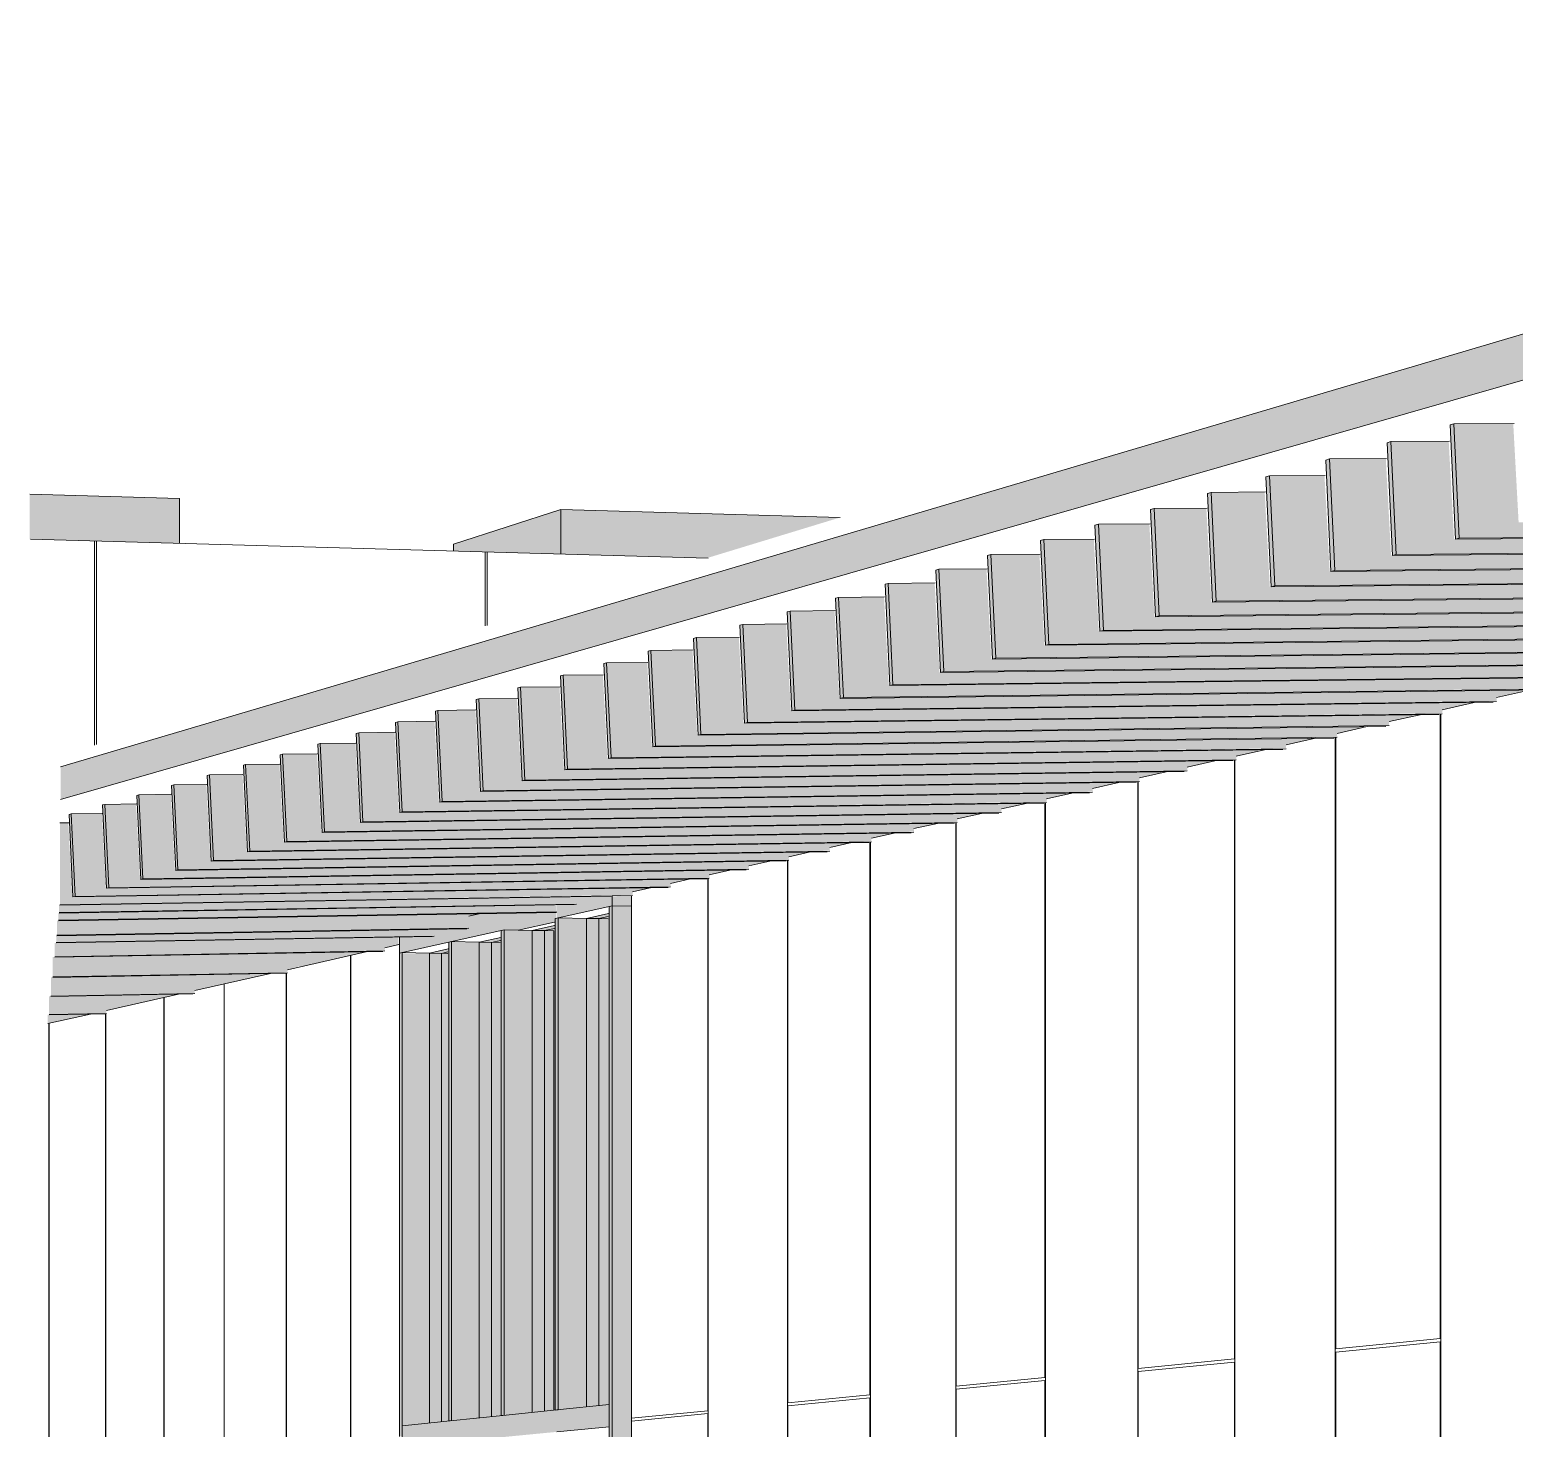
# Model space of a CAD drawing. Header units: inches. Extents: x 30764 to 30770, y -4780 to 4478.
# Drawn here: x 30766.5225 to 30766.5971, y 60.02 to 60.0903 of the extents above; entities that cross this region are included whole.
import ezdxf

# ---------------------------------------------------------------- set-up
doc = ezdxf.new("R2010")
doc.units = ezdxf.units.IN
doc.header["$MEASUREMENT"] = 0
for name, color, linetype, lineweight in [('A-CLNG', 13, 'Continuous', 13), ('A-GLAZ-CURT', 52, 'Continuous', 9), ('A-GLAZ-CWMG', 51, 'Continuous', 9), ('A-ROOF', 132, 'Continuous', 13), ('A-WALL-PATT', 111, 'Continuous', 13), ('L-SITE-WALL', 31, 'Continuous', 13), ('M-EQPM', 50, 'Continuous', 9), ('S-BEAM', 12, 'Continuous', 9)]:
    doc.layers.add(name, color=color, linetype=linetype, lineweight=lineweight)

# ---------------------------------------------------------------- blocks, each defined once
blk = doc.blocks.new('FP_52-Entrance - Xcel')
at = {"layer": 'A-WALL-PATT', "lineweight": 9}
for p, q in [((-2804.314219, 60.019161), (-2804.314219, 60.043796)), ((-2804.314202, 59.994004), (-2804.314202, 60.0438)), ((-2804.320576, 60.018535), (-2804.320576, 60.042365)), ((-2804.32056, 59.9942), (-2804.32056, 60.042369)), ((-2804.31745, 59.994104), (-2804.31745, 60.042925)), ((-2804.317434, 60.018844), (-2804.317434, 60.042925)), ((-2804.323602, 59.994293), (-2804.323602, 60.041684)), ((-2804.323586, 60.018238), (-2804.323586, 60.041688)), ((-2804.326531, 60.017948), (-2804.326531, 60.040887)), ((-2804.326516, 59.994383), (-2804.326516, 60.040887)), ((-2804.32937, 59.994471), (-2804.32937, 60.040386)), ((-2804.329355, 60.01767), (-2804.329355, 60.040389))]:
    blk.add_line(p, q, dxfattribs=at)
blk = doc.blocks.new('FP_53-Entrance - Xcel')
at = {"layer": 'A-WALL-PATT', "lineweight": 9}
for p, q in [((-2804.259481, 60.024552), (-2804.259481, 60.055937)), ((-2804.259453, 59.992316), (-2804.259453, 60.055937)), ((-2804.264762, 59.99248), (-2804.264762, 60.054751)), ((-2804.264735, 60.024035), (-2804.264735, 60.054751)), ((-2804.269824, 60.023533), (-2804.269824, 60.053615)), ((-2804.269798, 59.992635), (-2804.269798, 60.053615)), ((-2804.27468, 59.992785), (-2804.27468, 60.052525)), ((-2804.274656, 60.023057), (-2804.274656, 60.052525)), ((-2804.279343, 60.022596), (-2804.279343, 60.051478)), ((-2804.279319, 59.992928), (-2804.279319, 60.051478)), ((-2804.283823, 59.993067), (-2804.283823, 60.050472)), ((-2804.283801, 60.022157), (-2804.283801, 60.050473)), ((-2804.288132, 60.02173), (-2804.288132, 60.049505)), ((-2804.28811, 59.993199), (-2804.28811, 60.049506)), ((-2804.292279, 59.993328), (-2804.292279, 60.048574)), ((-2804.292258, 60.021324), (-2804.292258, 60.048575)), ((-2804.296273, 60.020928), (-2804.296273, 60.047678)), ((-2804.296253, 59.99345), (-2804.296253, 60.047678)), ((-2804.259481, 60.024552), (-2804.264735, 60.024035)), ((-2804.259481, 60.024385), (-2804.264735, 60.023871)), ((-2804.264735, 59.960923), (-2804.264735, 60.023871)), ((-2804.259481, 59.960082), (-2804.259481, 60.024385)), ((-2804.269824, 60.023533), (-2804.274656, 60.023057)), ((-2804.269824, 60.023373), (-2804.274656, 60.022901)), ((-2804.269824, 59.961738), (-2804.269824, 60.023373)), ((-2804.279343, 60.022596), (-2804.283801, 60.022157)), ((-2804.279343, 60.022442), (-2804.283801, 60.022006)), ((-2804.279343, 59.963263), (-2804.279343, 60.022442)), ((-2804.274656, 59.962512), (-2804.274656, 60.022901)), ((-2804.288132, 60.02173), (-2804.292258, 60.021324)), ((-2804.288132, 60.021582), (-2804.292258, 60.021179)), ((-2804.288132, 59.96467), (-2804.288132, 60.021582)), ((-2804.283801, 59.963976), (-2804.283801, 60.022006)), ((-2804.296273, 60.020928), (-2804.300103, 60.020551)), ((-2804.296273, 60.020786), (-2804.300103, 60.020411)), ((-2804.296273, 59.965974), (-2804.296273, 60.020786)), ((-2804.292258, 59.965331), (-2804.292258, 60.021179))]:
    blk.add_line(p, q, dxfattribs=at)
blk = doc.blocks.new('FP_55-Entrance - Xcel')
at = {"layer": 'A-WALL-PATT', "lineweight": 9}
for p, q in [((-2804.327089, 60.054357), (-2804.327089, 60.064609)), ((-2804.326987, 60.054389), (-2804.326987, 60.064606)), ((-2804.307451, 60.060345), (-2804.307451, 60.064065)), ((-2804.30735, 60.060376), (-2804.30735, 60.064063))]:
    blk.add_line(p, q, dxfattribs=at)

msp = doc.modelspace()

# ---------------------------------------------------------------- hatches: boundary and pattern name
at = {"layer": 'A-CLNG', "lineweight": 5}
h = msp.add_hatch(color=256, dxfattribs=at)
h.paths.add_polyline_path([(30766.523428, 60.040375), (30766.525568, 60.040856), (30766.523428, 60.04082), (30766.523428, 60.040386)], flags=0)
h.paths.add_polyline_path([(30766.527017, 60.041182), (30766.52998, 60.04185), (30766.527017, 60.0418), (30766.527017, 60.041379)], flags=0)
h.paths.add_polyline_path([(30766.531464, 60.042187), (30766.531478, 60.042187), (30766.534612, 60.042892), (30766.531464, 60.042841), (30766.531464, 60.042519)], flags=0)
h.paths.add_polyline_path([(30766.536132, 60.043235), (30766.53948, 60.043989), (30766.536132, 60.043936), (30766.536132, 60.043262)], flags=0)
h.paths.add_polyline_path([(30766.541039, 60.044339), (30766.541062, 60.044345), (30766.541039, 60.044418)], flags=0)
h.paths.add_polyline_path([(30766.546257, 60.045067), (30766.546331, 60.045084), (30766.547132, 60.045083), (30766.548892, 60.045473), (30766.54892, 60.045661), (30766.548968, 60.045688), (30766.548968, 60.045957), (30766.546257, 60.045917), (30766.546257, 60.045084)], flags=0)
h.paths.add_polyline_path([(30766.553525, 60.047151), (30766.553769, 60.047206), (30766.553525, 60.047198)], flags=0)
h.paths.add_polyline_path([(30766.55544, 60.047582), (30766.555704, 60.047641), (30766.55544, 60.047624)], flags=0)
h.paths.add_polyline_path([(30766.557389, 60.04802), (30766.557674, 60.048085), (30766.557389, 60.048077)], flags=0)
h.paths.add_polyline_path([(30766.559375, 60.048468), (30766.559682, 60.048537), (30766.559375, 60.048532)], flags=0)
h.paths.add_polyline_path([(30766.561398, 60.048923), (30766.561727, 60.048997), (30766.561398, 60.048993)], flags=0)
h.paths.add_polyline_path([(30766.56346, 60.049387), (30766.563812, 60.049467), (30766.56346, 60.049462)], flags=0)
h.paths.add_polyline_path([(30766.565561, 60.04986), (30766.565937, 60.049945), (30766.565561, 60.04994)], flags=0)
h.paths.add_polyline_path([(30766.567702, 60.050342), (30766.568103, 60.050433), (30766.567702, 60.050427)], flags=0)
h.paths.add_polyline_path([(30766.569886, 60.050834), (30766.570313, 60.05093), (30766.569886, 60.050925)], flags=0)
h.paths.add_polyline_path([(30766.572113, 60.051335), (30766.572566, 60.051437), (30766.572113, 60.051432)], flags=0)
h.paths.add_polyline_path([(30766.574383, 60.051847), (30766.574865, 60.051955), (30766.574383, 60.051949)], flags=0)
h.paths.add_polyline_path([(30766.5767, 60.052368), (30766.57721, 60.052483), (30766.5767, 60.052477)], flags=0)
h.paths.add_polyline_path([(30766.579064, 60.0529), (30766.579604, 60.053022), (30766.579064, 60.053015)], flags=0)
h.paths.add_polyline_path([(30766.581476, 60.053443), (30766.582047, 60.053572), (30766.581476, 60.053565)], flags=0)
h.paths.add_polyline_path([(30766.583938, 60.053998), (30766.584542, 60.054134), (30766.583938, 60.054127)], flags=0)
h.paths.add_polyline_path([(30766.586452, 60.054564), (30766.587089, 60.054707), (30766.586452, 60.0547)], flags=0)
h.paths.add_polyline_path([(30766.589019, 60.055142), (30766.589691, 60.055293), (30766.589019, 60.055286)], flags=0)
h.paths.add_polyline_path([(30766.591641, 60.055732), (30766.592349, 60.055891), (30766.591641, 60.055884)], flags=0)
h.paths.add_polyline_path([(30766.59432, 60.056335), (30766.595065, 60.056503), (30766.59432, 60.056495)], flags=0)
h.paths.add_polyline_path([(30766.597058, 60.056951), (30766.597842, 60.057128), (30766.597058, 60.057106)], flags=0)
h.paths.add_polyline_path([(30766.599856, 60.057581), (30766.60068, 60.057767), (30766.599856, 60.057724)], flags=0)
h.paths.add_polyline_path([(30766.602716, 60.058225), (30766.603583, 60.058421), (30766.602716, 60.058412), (30766.602716, 60.058357)], flags=0)
h.paths.add_polyline_path([(30766.605642, 60.058884), (30766.606552, 60.059089), (30766.605642, 60.059081), (30766.605642, 60.059003)], flags=0)
h.paths.add_polyline_path([(30766.608634, 60.059558), (30766.60959, 60.059773), (30766.608634, 60.059765), (30766.608634, 60.059664)], flags=0)
h.paths.add_polyline_path([(30766.611696, 60.060247), (30766.612699, 60.060473), (30766.611696, 60.060464), (30766.611696, 60.06034)], flags=0)
h.paths.add_polyline_path([(30766.614829, 60.060952), (30766.615882, 60.06119), (30766.614829, 60.061181), (30766.614829, 60.061031)], flags=0)
h.paths.add_polyline_path([(30766.618036, 60.061675), (30766.619141, 60.061923), (30766.618036, 60.061915), (30766.618036, 60.061738)], flags=0)
h.paths.add_polyline_path([(30766.621321, 60.062414), (30766.62248, 60.062675), (30766.621321, 60.062666), (30766.621321, 60.062462)], flags=0)
h.paths.add_polyline_path([(30766.624685, 60.063171), (30766.6259, 60.063445), (30766.624685, 60.063436), (30766.624685, 60.063203)], flags=0)
h.paths.add_polyline_path([(30766.628131, 60.063947), (30766.629405, 60.064234), (30766.628132, 60.064225), (30766.628131, 60.063962)], flags=0)
h.paths.add_polyline_path([(30766.631664, 60.064743), (30766.632999, 60.065043), (30766.631664, 60.065035), (30766.631664, 60.064768)], flags=0)
h.paths.add_polyline_path([(30766.635286, 60.065558), (30766.636684, 60.065873), (30766.635286, 60.065864), (30766.635286, 60.06561)], flags=0)
h.paths.add_polyline_path([(30766.638999, 60.066394), (30766.640465, 60.066724), (30766.638999, 60.066716), (30766.638999, 60.066419)], flags=0)
h.paths.add_polyline_path([(30766.642809, 60.067252), (30766.644345, 60.067598), (30766.642809, 60.067589), (30766.642809, 60.067305)], flags=0)
h.paths.add_polyline_path([(30766.654853, 60.069964), (30766.656618, 60.070361), (30766.654853, 60.070354), (30766.654853, 60.070109)], flags=0)
h.paths.add_polyline_path([(30766.659086, 60.070917), (30766.660935, 60.071333), (30766.659086, 60.071326), (30766.659086, 60.071097)], flags=0)
h.paths.add_polyline_path([(30766.663437, 60.071896), (30766.665373, 60.072332), (30766.663437, 60.072326), (30766.663437, 60.072113)], flags=0)
h.paths.add_polyline_path([(30766.667909, 60.072903), (30766.669937, 60.07336), (30766.667909, 60.073354), (30766.667909, 60.073158)], flags=0)
h.paths.add_polyline_path([(30766.672508, 60.073938), (30766.674633, 60.074417), (30766.672508, 60.074412), (30766.672508, 60.074234)], flags=0)
h.paths.add_polyline_path([(30766.67724, 60.075004), (30766.679466, 60.075505), (30766.67724, 60.075501), (30766.67724, 60.075128)], flags=0)
h.paths.add_polyline_path([(30766.68211, 60.0761), (30766.684442, 60.076625), (30766.68211, 60.076623), (30766.68211, 60.076484)], flags=0)
h.paths.add_polyline_path([(30766.687124, 60.077229), (30766.689569, 60.077779), (30766.687124, 60.077778), (30766.687124, 60.077661)], flags=0)
h.paths.add_polyline_path([(30766.69229, 60.078392), (30766.694852, 60.078969), (30766.69229, 60.078952), (30766.69229, 60.078874)], flags=0)
h.paths.add_polyline_path([(30766.697614, 60.079591), (30766.700299, 60.080195), (30766.697614, 60.080197), (30766.697614, 60.080126)], flags=0)
h.paths.add_polyline_path([(30766.703102, 60.080788), (30766.70609, 60.08146), (30766.703102, 60.081464), (30766.703102, 60.081419)], flags=0)
h.paths.add_polyline_path([(30766.708773, 60.082064), (30766.711891, 60.082766), (30766.708773, 60.082754)], flags=0)
h.paths.add_polyline_path([(30766.714608, 60.083377), (30766.717882, 60.084114), (30766.714608, 60.084105)], flags=0)
h.paths.add_polyline_path([(30766.720642, 60.084735), (30766.724071, 60.085506), (30766.720642, 60.085517), (30766.720642, 60.085454)], flags=0)
h.paths.add_polyline_path([(30766.726875, 60.086137), (30766.730468, 60.086946), (30766.726875, 60.086936), (30766.726875, 60.086847)], flags=0)
h.paths.add_polyline_path([(30766.733319, 60.087587), (30766.737084, 60.088435), (30766.733319, 60.088453), (30766.733319, 60.088286)], flags=0)
h.paths.add_polyline_path([(30766.739983, 60.089087), (30766.743931, 60.089976), (30766.739983, 60.089997), (30766.739983, 60.089774)], flags=0)
h.paths.add_polyline_path([(30766.746879, 60.090639), (30766.751021, 60.091571), (30766.746879, 60.091597), (30766.746879, 60.091313)], flags=0)
h.paths.add_polyline_path([(30766.75402, 60.092246), (30766.758367, 60.093224), (30766.75402, 60.093255), (30766.75402, 60.092905)], flags=0)
h.paths.add_polyline_path([(30766.761418, 60.093911), (30766.765982, 60.094938), (30766.761418, 60.094974), (30766.761418, 60.094554)], flags=0)
h.paths.add_polyline_path([(30766.769089, 60.095637), (30766.773883, 60.096716), (30766.769089, 60.096759), (30766.769089, 60.095857)], flags=0)
h.paths.add_polyline_path([(30766.777046, 60.097428), (30766.782086, 60.098562), (30766.777046, 60.098612), (30766.777046, 60.098034)], flags=0)
h.paths.add_polyline_path([(30766.785308, 60.099287), (30766.790608, 60.100479), (30766.785308, 60.100537), (30766.785308, 60.099872)], flags=0)
h.paths.add_polyline_path([(30766.79389, 60.101218), (30766.794264, 60.101331), (30766.794264, 60.102255), (30766.795436, 60.102522), (30766.79389, 60.10254), (30766.79389, 60.10124)], flags=0)
h.paths.add_polyline_path([(30766.802814, 60.104198), (30766.804592, 60.104601), (30766.802814, 60.104625)], flags=0)
h.paths.add_polyline_path([(30766.812098, 60.106307), (30766.814128, 60.106767), (30766.812098, 60.106797)], flags=0)
h.paths.add_polyline_path([(30766.821767, 60.108503), (30766.824066, 60.109025), (30766.821767, 60.109061)], flags=0)
h.paths.add_polyline_path([(30766.831843, 60.110791), (30766.834434, 60.11138), (30766.831843, 60.111424)], flags=0)
h.paths.add_polyline_path([(30766.842353, 60.113179), (30766.844705, 60.113713), (30766.844705, 60.113849), (30766.842353, 60.113892)], flags=0)
h.paths.add_polyline_path([(30766.853326, 60.116266), (30766.854165, 60.116457), (30766.853326, 60.116474)], flags=0)
h.paths.add_polyline_path([(30766.864794, 60.118276), (30766.868413, 60.119098), (30766.864794, 60.119175)], flags=0)
h.paths.add_polyline_path([(30766.87679, 60.121001), (30766.88081, 60.121914), (30766.87679, 60.122007)], flags=0)
h.paths.add_polyline_path([(30766.889352, 60.123855), (30766.893808, 60.124867), (30766.889352, 60.124977)], flags=0)
h.paths.add_polyline_path([(30766.90252, 60.126846), (30766.907451, 60.127966), (30766.90252, 60.128097)], flags=0)
h.paths.add_polyline_path([(30766.91634, 60.129985), (30766.921788, 60.131223), (30766.91634, 60.131378), (30766.91634, 60.130196)], flags=0)
h.paths.add_polyline_path([(30766.930862, 60.133284), (30766.936874, 60.134649), (30766.930862, 60.134834), (30766.930862, 60.133308)], flags=0)
h.paths.add_polyline_path([(30766.94614, 60.137456), (30766.950051, 60.138349), (30766.94614, 60.138478), (30766.94614, 60.137747)], flags=0)
h.paths.add_polyline_path([(30766.962235, 60.141131), (30766.966773, 60.142167), (30766.962235, 60.142328), (30766.962235, 60.141664)], flags=0)
h.paths.add_polyline_path([(30766.979213, 60.145008), (30766.984444, 60.146202), (30766.979213, 60.146401)], flags=0)
h.paths.add_polyline_path([(30766.997151, 60.149103), (30767.003148, 60.150472), (30766.997151, 60.150717), (30766.997151, 60.150206)], flags=0)
h.paths.add_polyline_path([(30767.016132, 60.153437), (30767.022977, 60.155), (30767.016132, 60.1553), (30767.016132, 60.154581)], flags=0)
h.paths.add_polyline_path([(30767.036249, 60.15803), (30767.044036, 60.159808), (30767.036249, 60.160176)], flags=0)
h.paths.add_polyline_path([(30767.057608, 60.162907), (30767.066444, 60.164924), (30767.057608, 60.165374), (30767.057608, 60.165119)], flags=0)
h.paths.add_polyline_path([(30767.080327, 60.168094), (30767.090334, 60.170378), (30767.080327, 60.170928), (30767.080327, 60.16962)], flags=0)
h.paths.add_polyline_path([(30767.10454, 60.173622), (30767.115858, 60.176206), (30767.10454, 60.176877), (30767.10454, 60.174146)], flags=0)
h.paths.add_polyline_path([(30767.1304, 60.179526), (30767.14319, 60.182446), (30767.1304, 60.183268), (30767.1304, 60.182868)], flags=0)
h.paths.add_polyline_path([(30767.158081, 60.185846), (30767.172529, 60.189145), (30767.158081, 60.190152), (30767.158081, 60.187902)], flags=0)
h.paths.add_polyline_path([(30767.187781, 60.192627), (30767.204105, 60.196354), (30767.187781, 60.197591), (30767.187781, 60.193176)], flags=0)
h.paths.add_polyline_path([(30767.219732, 60.199922), (30767.220786, 60.200163), (30767.220786, 60.216518), (30767.209238, 60.213666), (30767.219732, 60.212751), (30767.219732, 60.19998)], flags=0)
at = {"layer": 'A-GLAZ-CURT', "lineweight": 5, "transparency": 33554458}
for points in [[(30766.547762, 60.020849), (30766.548896, 60.020981), (30766.548896, 60.045305), (30766.547762, 60.045054), (30766.547762, 60.020943)], [(30766.550492, 60.021128), (30766.551601, 60.021242), (30766.551601, 60.045904), (30766.550492, 60.045658), (30766.550492, 60.021243)], [(30766.545103, 60.020577), (30766.546187, 60.020703), (30766.546187, 60.044706), (30766.545103, 60.044438), (30766.545103, 60.020666)], [(30766.542601, 60.020321), (30766.543549, 60.020433), (30766.543549, 60.044122), (30766.542601, 60.043907), (30766.542601, 60.020396)]]:
    msp.add_hatch(color=256, dxfattribs=at).paths.add_polyline_path(points, flags=0)
at = {"layer": 'A-GLAZ-CWMG'}
msp.add_hatch(color=256, dxfattribs=at).paths.add_polyline_path([(30766.55276, 60.04627), (30766.55276, 60.0468), (30766.551786, 60.046766), (30766.551786, 60.04629), (30766.552529, 60.046275)], flags=0)
at = {"layer": 'A-GLAZ-CWMG', "lineweight": 5}
for points in [[(30766.549001, 60.045669), (30766.551786, 60.04629), (30766.551786, 60.046784), (30766.551737, 60.046773), (30766.549988, 60.046742), (30766.549988, 60.046379), (30766.549873, 60.046353), (30766.549001, 60.04634), (30766.549001, 60.046083)], [(30766.55163, 60.020682), (30766.551786, 60.020698), (30766.551786, 60.04629), (30766.55163, 60.046255), (30766.55163, 60.022786)], [(30766.55276, 60.020689), (30766.55276, 60.04627), (30766.551786, 60.04629), (30766.551786, 60.020698), (30766.552529, 60.020691)], [(30766.543649, 60.044476), (30766.54629, 60.045065), (30766.54629, 60.045915), (30766.545166, 60.045898), (30766.544585, 60.045765), (30766.544585, 60.045162), (30766.544476, 60.045138), (30766.543649, 60.045125), (30766.543649, 60.044951)], [(30766.548925, 60.020964), (30766.549077, 60.02098), (30766.549077, 60.045686), (30766.548925, 60.045652), (30766.548925, 60.022788)], [(30766.549077, 60.02098), (30766.550492, 60.021128), (30766.550466, 60.045659), (30766.549077, 60.045659), (30766.549077, 60.021229)], [(30766.550492, 60.021128), (30766.551579, 60.021243), (30766.551579, 60.045637), (30766.550492, 60.045633), (30766.550492, 60.021229)], [(30766.541094, 60.043907), (30766.543649, 60.044476), (30766.543649, 60.045125), (30766.542847, 60.045113), (30766.542847, 60.04477), (30766.54274, 60.044746), (30766.541094, 60.044721), (30766.541094, 60.044046)], [(30766.546216, 60.020687), (30766.546364, 60.020702), (30766.546364, 60.045081), (30766.546216, 60.045048), (30766.546216, 60.03331)], [(30766.546364, 60.020702), (30766.547762, 60.020849), (30766.547762, 60.045054), (30766.546364, 60.045081), (30766.546364, 60.020973)], [(30766.547762, 60.020849), (30766.548848, 60.020974), (30766.548848, 60.045033), (30766.547762, 60.045054), (30766.547762, 60.020953)], [(30766.541094, 60.019632), (30766.541235, 60.019646), (30766.541235, 60.043938), (30766.541094, 60.043907), (30766.541094, 60.033314)], [(30766.541235, 60.020177), (30766.542601, 60.020321), (30766.542601, 60.043912), (30766.541235, 60.043907), (30766.541235, 60.020406)], [(30766.542601, 60.020321), (30766.54353, 60.020433), (30766.54353, 60.043895), (30766.542601, 60.043907), (30766.542601, 60.020406)], [(30766.543577, 60.020417), (30766.543721, 60.020432), (30766.543721, 60.044492), (30766.543577, 60.044438), (30766.543577, 60.033312)], [(30766.543721, 60.020432), (30766.545103, 60.020577), (30766.545103, 60.044466), (30766.543721, 60.044476), (30766.543721, 60.020676)], [(30766.545103, 60.020577), (30766.546166, 60.020704), (30766.546166, 60.044445), (30766.545103, 60.044438), (30766.545103, 60.020676)], [(30766.543649, 60.019349), (30766.54629, 60.019605), (30766.54629, 60.020694), (30766.543649, 60.020424)], [(30766.54629, 60.019605), (30766.549001, 60.019868), (30766.549001, 60.020972), (30766.54629, 60.020694)], [(30766.549001, 60.019868), (30766.55163, 60.020123), (30766.55163, 60.021241), (30766.549001, 60.020972)], [(30766.551786, 59.967555), (30766.551786, 60.020698), (30766.55163, 60.020682), (30766.55163, 59.967579)], [(30766.551786, 59.967555), (30766.55276, 59.967569), (30766.55276, 60.020689), (30766.551786, 60.020698), (30766.551786, 59.991231)], [(30766.541235, 60.019115), (30766.543649, 60.019349), (30766.543649, 60.020424), (30766.541235, 60.020177), (30766.541235, 60.019286)]]:
    msp.add_hatch(color=256, dxfattribs=at).paths.add_polyline_path(points, flags=0)
at = {"layer": 'A-ROOF', "lineweight": 5}
msp.add_hatch(color=256, dxfattribs=at).paths.add_polyline_path([(30766.524075, 60.051625), (30766.830297, 60.139462), (30766.830112, 60.14384), (30766.524075, 60.053266)], flags=0)
at = {"layer": 'L-SITE-WALL', "lineweight": 5}
msp.add_hatch(color=256, dxfattribs=at).paths.add_polyline_path([(30766.548743, 60.020966), (30766.548769, 60.020985), (30766.548743, 60.020969)], flags=0)
at = {"layer": 'M-EQPM', "lineweight": 5}
for points in [[(30766.530056, 60.064493), (30766.530056, 60.066746), (30766.522527, 60.066962), (30766.522527, 60.064702), (30766.529602, 60.064506)], [(30766.549207, 60.063963), (30766.549207, 60.066197), (30766.543813, 60.064457), (30766.543813, 60.064117), (30766.545329, 60.064073)], [(30766.556561, 60.063759), (30766.563239, 60.065795), (30766.549207, 60.066197), (30766.549207, 60.063963)]]:
    msp.add_hatch(color=256, dxfattribs=at).paths.add_polyline_path(points, flags=0)
at = {"layer": 'S-BEAM', "lineweight": 5}
for points in [[(30766.594137, 60.064701), (30766.594336, 60.064752), (30766.594069, 60.070496), (30766.59387, 60.07044), (30766.593954, 60.068631)], [(30766.594336, 60.064752), (30766.634325, 60.065126), (30766.634325, 60.065336), (30766.635286, 60.065558), (30766.635286, 60.065864), (30766.597315, 60.065548), (30766.597045, 60.070514), (30766.594069, 60.070496)], [(30766.590973, 60.063882), (30766.591168, 60.063932), (30766.590903, 60.069603), (30766.590709, 60.069549)], [(30766.591168, 60.063932), (30766.630714, 60.064316), (30766.630714, 60.064523), (30766.631664, 60.064768), (30766.631664, 60.065035), (30766.594071, 60.064707), (30766.593804, 60.069622), (30766.590903, 60.069603)], [(30766.587888, 60.063084), (30766.588078, 60.063133), (30766.587817, 60.068733), (30766.587627, 60.068679)], [(30766.588078, 60.063133), (30766.627192, 60.063525), (30766.627192, 60.06373), (30766.628132, 60.063947), (30766.628132, 60.064225), (30766.590908, 60.063888), (30766.590644, 60.068752), (30766.587817, 60.068733)], [(30766.58488, 60.062305), (30766.585065, 60.062353), (30766.584807, 60.067884), (30766.584622, 60.067832)], [(30766.585065, 60.062353), (30766.623755, 60.062754), (30766.623755, 60.062956), (30766.624685, 60.063171), (30766.624685, 60.063436), (30766.587825, 60.06309), (30766.587564, 60.067904), (30766.584807, 60.067884)], [(30766.581945, 60.061546), (30766.582125, 60.061592), (30766.58187, 60.067056), (30766.581689, 60.067005)], [(30766.582125, 60.061592), (30766.620401, 60.062001), (30766.620401, 60.062201), (30766.621321, 60.062414), (30766.621321, 60.062666), (30766.584818, 60.062311), (30766.58456, 60.067076), (30766.58187, 60.067056)], [(30766.57908, 60.060805), (30766.579256, 60.06085), (30766.579004, 60.066247), (30766.578828, 60.066198), (30766.57906, 60.06124)], [(30766.579256, 60.06085), (30766.617126, 60.061267), (30766.617126, 60.061464), (30766.618036, 60.061675), (30766.618036, 60.061915), (30766.581884, 60.061552), (30766.581629, 60.066268), (30766.579004, 60.066247), (30766.579238, 60.06124)], [(30766.576284, 60.060081), (30766.576456, 60.060125), (30766.576206, 60.065458), (30766.576034, 60.06541), (30766.576229, 60.061245)], [(30766.576456, 60.060125), (30766.613928, 60.060549), (30766.613928, 60.060744), (30766.614829, 60.060952), (30766.614829, 60.061181), (30766.579021, 60.06081), (30766.578768, 60.06548), (30766.576206, 60.065458), (30766.576403, 60.061245)], [(30766.573721, 60.059418), (30766.610804, 60.059848), (30766.610804, 60.060041), (30766.611696, 60.060247), (30766.611696, 60.060464), (30766.576226, 60.060086), (30766.575976, 60.064709), (30766.573474, 60.064688), (30766.573635, 60.06125)], [(30766.57105, 60.058727), (30766.607751, 60.059139), (30766.607751, 60.059354), (30766.608634, 60.059558), (30766.608634, 60.059765), (30766.573496, 60.05938), (30766.573249, 60.063957), (30766.570805, 60.063935), (30766.570931, 60.061256)], [(30766.573553, 60.059374), (30766.573721, 60.059418), (30766.573474, 60.064688), (30766.573306, 60.064641), (30766.573465, 60.061251)], [(30766.56828, 60.05801), (30766.568441, 60.058051), (30766.568198, 60.0632), (30766.568038, 60.063155), (30766.568127, 60.061261)], [(30766.568441, 60.058051), (30766.604761, 60.05847), (30766.604761, 60.05868), (30766.605642, 60.058884), (30766.605642, 60.059081), (30766.57083, 60.058689), (30766.570586, 60.063222), (30766.568198, 60.0632), (30766.56829, 60.061261)], [(30766.570886, 60.058684), (30766.57105, 60.058727), (30766.570805, 60.063935), (30766.570642, 60.063889), (30766.570765, 60.061256)], [(30766.565734, 60.057351), (30766.56589, 60.057392), (30766.565651, 60.062482), (30766.565494, 60.062437), (30766.565549, 60.061266)], [(30766.56589, 60.057392), (30766.601851, 60.057815), (30766.601851, 60.058025), (30766.602716, 60.058225), (30766.602716, 60.058412), (30766.568226, 60.058015), (30766.567983, 60.062504), (30766.565651, 60.062482), (30766.565708, 60.061266)], [(30766.563244, 60.056707), (30766.563398, 60.056746), (30766.56316, 60.061779), (30766.563007, 60.061736), (30766.563029, 60.061271)], [(30766.563398, 60.056746), (30766.598965, 60.0572), (30766.598965, 60.057375), (30766.599856, 60.057581), (30766.599856, 60.057759), (30766.565678, 60.057396), (30766.56544, 60.061802), (30766.56316, 60.061779), (30766.563184, 60.061271)], [(30766.56081, 60.056077), (30766.56096, 60.056116), (30766.560725, 60.061093), (30766.560576, 60.06105)], [(30766.56096, 60.056116), (30766.596209, 60.056573), (30766.596216, 60.056757), (30766.597058, 60.056951), (30766.597058, 60.05712), (30766.56319, 60.056751), (30766.562955, 60.061115), (30766.560725, 60.061093)], [(30766.55843, 60.055461), (30766.558576, 60.055499), (30766.558344, 60.060421), (30766.558197, 60.06038)], [(30766.558576, 60.055499), (30766.59348, 60.05596), (30766.59348, 60.056141), (30766.59432, 60.056335), (30766.59432, 60.056495), (30766.560757, 60.05612), (30766.560524, 60.060444), (30766.558344, 60.060421)], [(30766.556101, 60.054858), (30766.556244, 60.054895), (30766.556014, 60.059764), (30766.555871, 60.059723)], [(30766.556244, 60.054895), (30766.590809, 60.055339), (30766.590809, 60.05554), (30766.591641, 60.055732), (30766.591641, 60.055884), (30766.558377, 60.055503), (30766.558147, 60.059787), (30766.556014, 60.059764)], [(30766.553822, 60.054269), (30766.553962, 60.054305), (30766.553734, 60.059121), (30766.553594, 60.059081), (30766.553821, 60.054284)], [(30766.553962, 60.054305), (30766.588195, 60.054752), (30766.588195, 60.054951), (30766.589019, 60.055142), (30766.589019, 60.055286), (30766.556049, 60.0549), (30766.555821, 60.059144), (30766.553734, 60.059121)], [(30766.551592, 60.053692), (30766.551729, 60.053727), (30766.551503, 60.058492), (30766.551366, 60.058453), (30766.551563, 60.054288)], [(30766.551729, 60.053727), (30766.585635, 60.0542), (30766.585635, 60.054375), (30766.586452, 60.054564), (30766.586452, 60.0547), (30766.553771, 60.054309), (30766.553545, 60.058515), (30766.551503, 60.058492), (30766.551702, 60.054288)], [(30766.54727, 60.052573), (30766.547402, 60.052607), (30766.54718, 60.057273), (30766.547049, 60.057236)], [(30766.547402, 60.052607), (30766.580674, 60.053087), (30766.580674, 60.053258), (30766.581476, 60.053443), (30766.581476, 60.053565), (30766.54936, 60.053165), (30766.549138, 60.057296), (30766.54718, 60.057273), (30766.547397, 60.052709)], [(30766.549408, 60.053127), (30766.549543, 60.053161), (30766.549319, 60.057876), (30766.549185, 60.057838), (30766.549353, 60.054292)], [(30766.549543, 60.053161), (30766.583129, 60.053638), (30766.583129, 60.053811), (30766.583938, 60.053998), (30766.583938, 60.054127), (30766.551542, 60.053731), (30766.551318, 60.057899), (30766.549319, 60.057876), (30766.549489, 60.054292)], [(30766.545176, 60.052032), (30766.545305, 60.052065), (30766.545086, 60.056682), (30766.544957, 60.056646)], [(30766.545305, 60.052065), (30766.578269, 60.052547), (30766.578269, 60.052717), (30766.579064, 60.0529), (30766.579064, 60.053015), (30766.547223, 60.052611), (30766.547003, 60.056705), (30766.545086, 60.056682)], [(30766.543125, 60.051501), (30766.543252, 60.051533), (30766.543034, 60.056103), (30766.542908, 60.056068)], [(30766.543252, 60.051533), (30766.575913, 60.052018), (30766.575913, 60.052186), (30766.5767, 60.052368), (30766.5767, 60.052477), (30766.54513, 60.052069), (30766.544912, 60.056126), (30766.543034, 60.056103)], [(30766.539267, 60.050502), (30766.571339, 60.050988), (30766.571339, 60.051157), (30766.572113, 60.051335), (30766.572113, 60.051432), (30766.54107, 60.051016), (30766.540857, 60.055004), (30766.539054, 60.054981), (30766.539229, 60.051297)], [(30766.541116, 60.050981), (30766.541239, 60.051013), (30766.541024, 60.055536), (30766.5409, 60.055502)], [(30766.541239, 60.051013), (30766.573603, 60.051508), (30766.573603, 60.051666), (30766.574383, 60.051847), (30766.574383, 60.051949), (30766.543079, 60.051537), (30766.542864, 60.055559), (30766.541024, 60.055536), (30766.541226, 60.051294)], [(30766.537215, 60.049972), (30766.537334, 60.050002), (30766.537123, 60.054436), (30766.537004, 60.054403)], [(30766.537334, 60.050002), (30766.569119, 60.050494), (30766.569119, 60.050657), (30766.569886, 60.050834), (30766.569886, 60.050925), (30766.539102, 60.050506), (30766.53889, 60.054459), (30766.537123, 60.054436), (30766.537272, 60.0513)], [(30766.539146, 60.050471), (30766.539267, 60.050502), (30766.539054, 60.054981), (30766.538933, 60.054947)], [(30766.535323, 60.049482), (30766.535439, 60.049512), (30766.53523, 60.053902), (30766.535113, 60.05387)], [(30766.535439, 60.049512), (30766.566943, 60.050009), (30766.566943, 60.050167), (30766.567702, 60.050342), (30766.567702, 60.050427), (30766.537172, 60.050006), (30766.536962, 60.053925), (30766.53523, 60.053902), (30766.535354, 60.051303)], [(30766.531646, 60.04853), (30766.531759, 60.04856), (30766.531553, 60.052865), (30766.531441, 60.052834)], [(30766.531759, 60.04856), (30766.562713, 60.049056), (30766.562713, 60.049215), (30766.56346, 60.049387), (30766.56346, 60.049462), (30766.533425, 60.049034), (30766.533219, 60.052888), (30766.531553, 60.052865), (30766.531627, 60.051309)], [(30766.533467, 60.049002), (30766.533581, 60.049031), (30766.533373, 60.053379), (30766.533259, 60.053347)], [(30766.533581, 60.049031), (30766.564808, 60.049526), (30766.564808, 60.049686), (30766.565561, 60.04986), (30766.565561, 60.04994), (30766.53528, 60.049515), (30766.535072, 60.053402), (30766.533373, 60.053379), (30766.533472, 60.051306)], [(30766.529861, 60.048068), (30766.529971, 60.048097), (30766.529767, 60.052362), (30766.529657, 60.052331)], [(30766.529971, 60.048097), (30766.560658, 60.048595), (30766.560658, 60.048752), (30766.561398, 60.048923), (30766.561398, 60.048993), (30766.531605, 60.048562), (30766.531401, 60.052384), (30766.529767, 60.052362), (30766.529817, 60.051312)], [(30766.52639, 60.04717), (30766.526496, 60.047198), (30766.526295, 60.051383), (30766.526189, 60.051353), (30766.526382, 60.047321)], [(30766.526496, 60.047198), (30766.556661, 60.047679), (30766.556661, 60.047852), (30766.557389, 60.04802), (30766.557389, 60.048081), (30766.528069, 60.047646), (30766.527868, 60.051405), (30766.526295, 60.051383), (30766.52649, 60.047321)], [(30766.528109, 60.047615), (30766.528217, 60.047643), (30766.528015, 60.051868), (30766.527907, 60.051837)], [(30766.528217, 60.047643), (30766.558641, 60.048143), (30766.558641, 60.048298), (30766.559375, 60.048468), (30766.559375, 60.048532), (30766.52982, 60.0481), (30766.529618, 60.05189), (30766.528015, 60.051868), (30766.528041, 60.051315)], [(30766.524702, 60.046734), (30766.524806, 60.046761), (30766.524607, 60.050907), (30766.524504, 60.050877), (30766.524674, 60.047323)], [(30766.524806, 60.046761), (30766.554718, 60.047262), (30766.554718, 60.047415), (30766.55544, 60.047624), (30766.55544, 60.047637), (30766.52635, 60.0472), (30766.526151, 60.050929), (30766.524607, 60.050907), (30766.524779, 60.047323)], [(30766.524046, 60.046346), (30766.552809, 60.046834), (30766.552809, 60.046985), (30766.553525, 60.047151), (30766.553525, 60.047202), (30766.524664, 60.046763), (30766.524466, 60.050462), (30766.524046, 60.050455), (30766.524046, 60.047326)], [(30766.523969, 60.045564), (30766.548984, 60.046003), (30766.548984, 60.046341), (30766.523969, 60.045929), (30766.523969, 60.045631)], [(30766.524007, 60.045951), (30766.549988, 60.046379), (30766.549988, 60.046748), (30766.524007, 60.046324), (30766.524007, 60.046052)], [(30766.523895, 60.044811), (30766.544585, 60.045162), (30766.544585, 60.045765), (30766.545155, 60.045899), (30766.523895, 60.045545), (30766.523895, 60.04522)], [(30766.523788, 60.043734), (30766.540362, 60.044048), (30766.540362, 60.044183), (30766.541039, 60.044339), (30766.541039, 60.044723), (30766.523788, 60.044417), (30766.523788, 60.043836)], [(30766.523859, 60.044445), (30766.542847, 60.04477), (30766.542847, 60.045113), (30766.523859, 60.04479)], [(30766.523687, 60.042715), (30766.53547, 60.042943), (30766.53547, 60.043082), (30766.536132, 60.043262), (30766.536132, 60.043936), (30766.523687, 60.043719), (30766.523687, 60.043261)], [(30766.523592, 60.04175), (30766.530817, 60.041899), (30766.530817, 60.042034), (30766.531464, 60.042187), (30766.531464, 60.042841), (30766.523592, 60.042701), (30766.523592, 60.042164)], [(30766.523501, 60.040834), (30766.526384, 60.040888), (30766.526384, 60.041036), (30766.527017, 60.041182), (30766.527017, 60.0418), (30766.523501, 60.041736), (30766.523501, 60.041379)]]:
    msp.add_hatch(color=256, dxfattribs=at).paths.add_polyline_path(points, flags=0)

# ---------------------------------------------------------------- linework, layer by layer
at = {"layer": 'A-CLNG'}
msp.add_line((30766.548892, 60.045473), (30766.547068, 60.045069), dxfattribs=at)
at = {"layer": 'A-GLAZ-CURT'}
for p, q in [((30766.548896, 60.045305), (30766.547762, 60.045054)), ((30766.551601, 60.045904), (30766.550492, 60.045658)), ((30766.550492, 60.045658), (30766.550492, 60.021128)), ((30766.550492, 60.045658), (30766.55112, 60.045646)), ((30766.55112, 60.045646), (30766.551588, 60.045749)), ((30766.55112, 60.021194), (30766.55112, 60.045646)), ((30766.546187, 60.044706), (30766.545103, 60.044466)), ((30766.545716, 60.044454), (30766.546175, 60.044555)), ((30766.547762, 60.045054), (30766.547762, 60.020849)), ((30766.547762, 60.045054), (30766.548383, 60.045042)), ((30766.548383, 60.045042), (30766.548884, 60.045153)), ((30766.548383, 60.020914), (30766.548383, 60.045042)), ((30766.543549, 60.044122), (30766.542601, 60.043912)), ((30766.542601, 60.043912), (30766.542601, 60.020321)), ((30766.542601, 60.043912), (30766.543207, 60.043901)), ((30766.543207, 60.043901), (30766.543537, 60.043974)), ((30766.543207, 60.020384), (30766.543207, 60.043901)), ((30766.545103, 60.044466), (30766.545103, 60.020577)), ((30766.545103, 60.044466), (30766.545716, 60.044454)), ((30766.545716, 60.020641), (30766.545716, 60.044454))]:
    msp.add_line(p, q, dxfattribs=at)
at = {"layer": 'A-GLAZ-CWMG'}
for p, q in [((30766.551786, 60.046798), (30766.551786, 60.04629)), ((30766.551786, 60.04629), (30766.549001, 60.045669)), ((30766.55163, 60.046255), (30766.551786, 60.04629)), ((30766.55163, 60.020682), (30766.55163, 60.046255)), ((30766.551786, 60.04629), (30766.552741, 60.046271)), ((30766.551786, 60.04629), (30766.552741, 60.046271)), ((30766.551786, 60.020698), (30766.551786, 60.04629)), ((30766.545166, 60.045898), (30766.544585, 60.045765)), ((30766.548925, 60.045652), (30766.549077, 60.045686)), ((30766.548925, 60.045652), (30766.548925, 60.020964)), ((30766.549077, 60.045686), (30766.550492, 60.045658)), ((30766.549077, 60.045686), (30766.549077, 60.02098)), ((30766.550492, 60.045658), (30766.551579, 60.045637)), ((30766.541094, 60.043907), (30766.541094, 60.044721)), ((30766.54629, 60.045065), (30766.543649, 60.044476)), ((30766.546216, 60.045048), (30766.546364, 60.045081)), ((30766.546216, 60.045048), (30766.546216, 60.020687)), ((30766.546364, 60.045081), (30766.547762, 60.045054)), ((30766.546364, 60.045081), (30766.546364, 60.020702)), ((30766.547762, 60.045054), (30766.548848, 60.045033)), ((30766.548848, 60.045033), (30766.548848, 60.020963)), ((30766.543649, 60.044476), (30766.541094, 60.043907)), ((30766.541094, 60.043907), (30766.541235, 60.043938)), ((30766.541094, 60.043907), (30766.541094, 60.019632)), ((30766.541235, 60.043938), (30766.542601, 60.043912)), ((30766.541235, 60.043938), (30766.541235, 60.019646)), ((30766.542601, 60.043912), (30766.54353, 60.043895)), ((30766.543577, 60.04446), (30766.543721, 60.044492)), ((30766.543577, 60.04446), (30766.543577, 60.020417)), ((30766.543721, 60.044492), (30766.545103, 60.044466)), ((30766.543721, 60.044492), (30766.543721, 60.020432)), ((30766.545103, 60.044466), (30766.546166, 60.044445)), ((30766.54629, 60.020694), (30766.543649, 60.020424)), ((30766.546364, 60.020702), (30766.546216, 60.020687)), ((30766.549001, 60.020972), (30766.54629, 60.020694)), ((30766.549077, 60.02098), (30766.548925, 60.020964)), ((30766.55163, 60.021241), (30766.549001, 60.020972)), ((30766.55163, 60.021241), (30766.55163, 60.020123)), ((30766.551786, 59.967555), (30766.551786, 60.020698)), ((30766.543649, 60.020424), (30766.541235, 60.020177)), ((30766.541235, 60.019115), (30766.541235, 60.020177)), ((30766.543721, 60.020432), (30766.543577, 60.020417)), ((30766.543577, 60.020417), (30766.543648, 60.020416)), ((30766.546216, 60.020687), (30766.546288, 60.020686)), ((30766.55163, 60.020123), (30766.549001, 60.019868)), ((30766.55163, 59.967579), (30766.55163, 60.020682))]:
    msp.add_line(p, q, dxfattribs=at)
at = {"layer": 'A-ROOF'}
for p, q in [((30766.524075, 60.053266), (30766.830112, 60.14384)), ((30766.830297, 60.139462), (30766.524075, 60.051625))]:
    msp.add_line(p, q, dxfattribs=at)
at = {"layer": 'L-SITE-WALL'}
for p, q in [((30766.556599, 60.063755), (30766.522568, 60.064698)), ((30766.595081, 60.056501), (30766.59348, 60.056141)), ((30766.597858, 60.057127), (30766.596209, 60.056755)), ((30766.592365, 60.05589), (30766.590809, 60.05554)), ((30766.589707, 60.055291), (30766.588195, 60.054951)), ((30766.587105, 60.054706), (30766.585635, 60.054375)), ((30766.582063, 60.053571), (30766.580674, 60.053258)), ((30766.584557, 60.054132), (30766.583129, 60.053811)), ((30766.579619, 60.053021), (30766.578269, 60.052717)), ((30766.577226, 60.052482), (30766.575913, 60.052186)), ((30766.572581, 60.051436), (30766.571339, 60.051157)), ((30766.57488, 60.051954), (30766.573603, 60.051666)), ((30766.570328, 60.050929), (30766.569119, 60.050657)), ((30766.565952, 60.049944), (30766.564808, 60.049686)), ((30766.568119, 60.050432), (30766.566943, 60.050167)), ((30766.563827, 60.049465), (30766.562713, 60.049215)), ((30766.559696, 60.048536), (30766.558641, 60.048298)), ((30766.561742, 60.048996), (30766.560658, 60.048752)), ((30766.555718, 60.04764), (30766.554718, 60.047415)), ((30766.557689, 60.048084), (30766.556661, 60.047852)), ((30766.55276, 60.046814), (30766.55276, 59.966447)), ((30766.553784, 60.047204), (30766.552809, 60.046985)), ((30766.539494, 60.043988), (30766.53547, 60.043082)), ((30766.541076, 60.044344), (30766.540362, 60.044183)), ((30766.534625, 60.042892), (30766.530817, 60.042034)), ((30766.529993, 60.041849), (30766.526384, 60.041036)), ((30766.525581, 60.040855), (30766.523441, 60.040374))]:
    msp.add_line(p, q, dxfattribs=at)
at = {"layer": 'M-EQPM'}
for p, q in [((30766.522527, 60.066962), (30766.530056, 60.066746)), ((30766.530056, 60.064493), (30766.530056, 60.066746)), ((30766.543813, 60.064457), (30766.549207, 60.066197)), ((30766.549207, 60.066197), (30766.563239, 60.065795)), ((30766.549207, 60.063963), (30766.549207, 60.066197)), ((30766.543813, 60.064457), (30766.543813, 60.064117))]:
    msp.add_line(p, q, dxfattribs=at)
at = {"layer": 'S-BEAM'}
for p, q in [((30766.594069, 60.070496), (30766.59387, 60.07044)), ((30766.59387, 60.07044), (30766.594137, 60.064701)), ((30766.594069, 60.070496), (30766.597084, 60.070515)), ((30766.594336, 60.064752), (30766.594069, 60.070496)), ((30766.590903, 60.069603), (30766.590709, 60.069549)), ((30766.590709, 60.069549), (30766.590973, 60.063882)), ((30766.590903, 60.069603), (30766.593842, 60.069622)), ((30766.591168, 60.063932), (30766.590903, 60.069603)), ((30766.587817, 60.068733), (30766.587627, 60.068679)), ((30766.587627, 60.068679), (30766.587888, 60.063084)), ((30766.587817, 60.068733), (30766.590682, 60.068753)), ((30766.588078, 60.063133), (30766.587817, 60.068733)), ((30766.584807, 60.067884), (30766.584622, 60.067832)), ((30766.584622, 60.067832), (30766.58488, 60.062305)), ((30766.584807, 60.067884), (30766.5876, 60.067904)), ((30766.585065, 60.062353), (30766.584807, 60.067884)), ((30766.58187, 60.067056), (30766.581689, 60.067005)), ((30766.581689, 60.067005), (30766.581945, 60.061546)), ((30766.58187, 60.067056), (30766.584595, 60.067076)), ((30766.582125, 60.061592), (30766.58187, 60.067056)), ((30766.579004, 60.066247), (30766.578828, 60.066198)), ((30766.578828, 60.066198), (30766.57908, 60.060805)), ((30766.579004, 60.066247), (30766.581663, 60.066269)), ((30766.579256, 60.06085), (30766.579004, 60.066247)), ((30766.576206, 60.065458), (30766.576034, 60.06541)), ((30766.576206, 60.065458), (30766.578802, 60.06548)), ((30766.576456, 60.060125), (30766.576206, 60.065458)), ((30766.573474, 60.064688), (30766.576009, 60.06471)), ((30766.576034, 60.06541), (30766.576284, 60.060081)), ((30766.594137, 60.064701), (30766.634098, 60.065049)), ((30766.594137, 60.064701), (30766.594336, 60.064752)), ((30766.594336, 60.064752), (30766.634325, 60.065099)), ((30766.570805, 60.063935), (30766.573281, 60.063957)), ((30766.573474, 60.064688), (30766.573306, 60.064641)), ((30766.573306, 60.064641), (30766.573553, 60.059374)), ((30766.573721, 60.059418), (30766.573474, 60.064688)), ((30766.590973, 60.063882), (30766.630493, 60.06424)), ((30766.591168, 60.063932), (30766.630714, 60.064289)), ((30766.568198, 60.0632), (30766.568038, 60.063155)), ((30766.568198, 60.0632), (30766.570617, 60.063222)), ((30766.568441, 60.058051), (30766.568198, 60.0632)), ((30766.570805, 60.063935), (30766.570642, 60.063889)), ((30766.570642, 60.063889), (30766.570886, 60.058684)), ((30766.57105, 60.058727), (30766.570805, 60.063935)), ((30766.587888, 60.063084), (30766.626976, 60.063451)), ((30766.588078, 60.063133), (30766.627192, 60.063499)), ((30766.590973, 60.063882), (30766.591168, 60.063932)), ((30766.565651, 60.062482), (30766.565494, 60.062437)), ((30766.565651, 60.062482), (30766.568014, 60.062504)), ((30766.56589, 60.057392), (30766.565651, 60.062482)), ((30766.568038, 60.063155), (30766.56828, 60.05801)), ((30766.58488, 60.062305), (30766.623544, 60.062681)), ((30766.585065, 60.062353), (30766.623755, 60.062729)), ((30766.587888, 60.063084), (30766.588078, 60.063133)), ((30766.56316, 60.061779), (30766.563007, 60.061736)), ((30766.563007, 60.061736), (30766.563244, 60.056707)), ((30766.56316, 60.061779), (30766.565471, 60.061802)), ((30766.563398, 60.056746), (30766.56316, 60.061779)), ((30766.565494, 60.062437), (30766.565734, 60.057351)), ((30766.581945, 60.061546), (30766.620195, 60.06193)), ((30766.582125, 60.061592), (30766.620401, 60.061976)), ((30766.58488, 60.062305), (30766.585065, 60.062353)), ((30766.560725, 60.061093), (30766.560576, 60.06105)), ((30766.560576, 60.06105), (30766.56081, 60.056077)), ((30766.560725, 60.061093), (30766.562984, 60.061115)), ((30766.56096, 60.056116), (30766.560725, 60.061093)), ((30766.57908, 60.060805), (30766.616925, 60.061196)), ((30766.579256, 60.06085), (30766.617126, 60.061242)), ((30766.581945, 60.061546), (30766.582125, 60.061592)), ((30766.558344, 60.060421), (30766.558197, 60.06038)), ((30766.558197, 60.06038), (30766.55843, 60.055461)), ((30766.558344, 60.060421), (30766.560553, 60.060444)), ((30766.558576, 60.055499), (30766.558344, 60.060421)), ((30766.576284, 60.060081), (30766.613731, 60.06048)), ((30766.576456, 60.060125), (30766.613928, 60.060524)), ((30766.57908, 60.060805), (30766.579256, 60.06085)), ((30766.556014, 60.059764), (30766.555871, 60.059723)), ((30766.555871, 60.059723), (30766.556101, 60.054858)), ((30766.556014, 60.059764), (30766.558175, 60.059787)), ((30766.556244, 60.054895), (30766.556014, 60.059764)), ((30766.573553, 60.059374), (30766.610612, 60.05978)), ((30766.573721, 60.059418), (30766.610804, 60.059823)), ((30766.576284, 60.060081), (30766.576456, 60.060125)), ((30766.553734, 60.059121), (30766.553594, 60.059081)), ((30766.553594, 60.059081), (30766.553821, 60.054284)), ((30766.553734, 60.059121), (30766.555849, 60.059144)), ((30766.553962, 60.054305), (30766.553734, 60.059121)), ((30766.570886, 60.058684), (30766.607564, 60.059097)), ((30766.570886, 60.058684), (30766.57105, 60.058727)), ((30766.57105, 60.058727), (30766.607751, 60.059139)), ((30766.573553, 60.059374), (30766.573721, 60.059418)), ((30766.551503, 60.058492), (30766.551366, 60.058453)), ((30766.551366, 60.058453), (30766.551592, 60.053692)), ((30766.551503, 60.058492), (30766.553572, 60.058515)), ((30766.551729, 60.053727), (30766.551503, 60.058492)), ((30766.56828, 60.05801), (30766.604585, 60.058428)), ((30766.56828, 60.05801), (30766.568441, 60.058051)), ((30766.568441, 60.058051), (30766.604761, 60.05847)), ((30766.54718, 60.057273), (30766.547049, 60.057236)), ((30766.547049, 60.057236), (30766.54727, 60.052573)), ((30766.54718, 60.057273), (30766.549164, 60.057296)), ((30766.547402, 60.052607), (30766.54718, 60.057273)), ((30766.549319, 60.057876), (30766.549185, 60.057838)), ((30766.549185, 60.057838), (30766.549408, 60.053127)), ((30766.549319, 60.057876), (30766.551345, 60.057899)), ((30766.549543, 60.053161), (30766.549319, 60.057876)), ((30766.565734, 60.057351), (30766.601672, 60.057775)), ((30766.565734, 60.057351), (30766.56589, 60.057392)), ((30766.56589, 60.057392), (30766.601851, 60.057815)), ((30766.545086, 60.056682), (30766.544957, 60.056646)), ((30766.544957, 60.056646), (30766.545176, 60.052032)), ((30766.545086, 60.056682), (30766.547028, 60.056705)), ((30766.545305, 60.052065), (30766.545086, 60.056682)), ((30766.56081, 60.056077), (30766.596038, 60.056511)), ((30766.56096, 60.056116), (30766.596209, 60.05655)), ((30766.563244, 60.056707), (30766.598824, 60.057136)), ((30766.563244, 60.056707), (30766.563398, 60.056746)), ((30766.563398, 60.056746), (30766.598965, 60.057175)), ((30766.543034, 60.056103), (30766.542908, 60.056068)), ((30766.542908, 60.056068), (30766.543125, 60.051501)), ((30766.543034, 60.056103), (30766.544937, 60.056127)), ((30766.543252, 60.051533), (30766.543034, 60.056103)), ((30766.55843, 60.055461), (30766.593312, 60.0559)), ((30766.558576, 60.055499), (30766.59348, 60.055938)), ((30766.56081, 60.056077), (30766.56096, 60.056116)), ((30766.539054, 60.054981), (30766.54088, 60.055004)), ((30766.541024, 60.055536), (30766.5409, 60.055502)), ((30766.5409, 60.055502), (30766.541116, 60.050981)), ((30766.541024, 60.055536), (30766.542888, 60.05556)), ((30766.541239, 60.051013), (30766.541024, 60.055536)), ((30766.556101, 60.054858), (30766.590645, 60.055302)), ((30766.556244, 60.054895), (30766.590809, 60.055339)), ((30766.55843, 60.055461), (30766.558576, 60.055499)), ((30766.537123, 60.054436), (30766.537004, 60.054403)), ((30766.537004, 60.054403), (30766.537215, 60.049972)), ((30766.537123, 60.054436), (30766.538913, 60.054459)), ((30766.537334, 60.050002), (30766.537123, 60.054436)), ((30766.539054, 60.054981), (30766.538933, 60.054947)), ((30766.538933, 60.054947), (30766.539146, 60.050471)), ((30766.539267, 60.050502), (30766.539054, 60.054981)), ((30766.553822, 60.054269), (30766.588034, 60.054716)), ((30766.553822, 60.054269), (30766.553962, 60.054305)), ((30766.553962, 60.054305), (30766.588195, 60.054752)), ((30766.556101, 60.054858), (30766.556244, 60.054895)), ((30766.53523, 60.053902), (30766.535113, 60.05387)), ((30766.535113, 60.05387), (30766.535323, 60.049482)), ((30766.53523, 60.053902), (30766.536985, 60.053925)), ((30766.535439, 60.049512), (30766.53523, 60.053902)), ((30766.549408, 60.053127), (30766.582975, 60.053581)), ((30766.549543, 60.053161), (30766.583129, 60.053616)), ((30766.551592, 60.053692), (30766.585478, 60.054143)), ((30766.551592, 60.053692), (30766.551729, 60.053727)), ((30766.551729, 60.053727), (30766.585635, 60.054178)), ((30766.531553, 60.052865), (30766.531441, 60.052834)), ((30766.531441, 60.052834), (30766.531646, 60.04853)), ((30766.531553, 60.052865), (30766.533241, 60.052888)), ((30766.531759, 60.04856), (30766.531553, 60.052865)), ((30766.533373, 60.053379), (30766.533259, 60.053347)), ((30766.533259, 60.053347), (30766.533467, 60.049002)), ((30766.533373, 60.053379), (30766.535094, 60.053402)), ((30766.533581, 60.049031), (30766.533373, 60.053379)), ((30766.54727, 60.052573), (30766.580523, 60.053031)), ((30766.547402, 60.052607), (30766.580674, 60.053065)), ((30766.549408, 60.053127), (30766.549543, 60.053161)), ((30766.529767, 60.052362), (30766.529657, 60.052331)), ((30766.529657, 60.052331), (30766.529861, 60.048068)), ((30766.529767, 60.052362), (30766.531422, 60.052385)), ((30766.529971, 60.048097), (30766.529767, 60.052362)), ((30766.545176, 60.052032), (30766.578121, 60.052493)), ((30766.545176, 60.052032), (30766.545305, 60.052065)), ((30766.545305, 60.052065), (30766.578269, 60.052526)), ((30766.54727, 60.052573), (30766.547402, 60.052607)), ((30766.526295, 60.051383), (30766.526189, 60.051353)), ((30766.526189, 60.051353), (30766.52639, 60.04717)), ((30766.526295, 60.051383), (30766.527889, 60.051405)), ((30766.526496, 60.047198), (30766.526295, 60.051383)), ((30766.528015, 60.051868), (30766.527907, 60.051837)), ((30766.527907, 60.051837), (30766.528109, 60.047615)), ((30766.528015, 60.051868), (30766.529639, 60.05189)), ((30766.528217, 60.047643), (30766.528015, 60.051868)), ((30766.541116, 60.050981), (30766.573461, 60.051447)), ((30766.541239, 60.051013), (30766.573603, 60.051479)), ((30766.543125, 60.051501), (30766.575759, 60.051965)), ((30766.543125, 60.051501), (30766.543252, 60.051533)), ((30766.543252, 60.051533), (30766.575913, 60.051997)), ((30766.524607, 60.050907), (30766.524504, 60.050877)), ((30766.524504, 60.050877), (30766.524702, 60.046734)), ((30766.524607, 60.050907), (30766.526172, 60.050929)), ((30766.524806, 60.046761), (30766.524607, 60.050907)), ((30766.539146, 60.050471), (30766.5712, 60.05094)), ((30766.539267, 60.050502), (30766.571339, 60.050971)), ((30766.541116, 60.050981), (30766.541239, 60.051013)), ((30766.524046, 60.050455), (30766.524486, 60.050462)), ((30766.535323, 60.049482), (30766.566809, 60.049955)), ((30766.535439, 60.049512), (30766.566943, 60.049985)), ((30766.537215, 60.049972), (30766.568983, 60.050443)), ((30766.537215, 60.049972), (30766.537334, 60.050002)), ((30766.537334, 60.050002), (30766.569119, 60.050473)), ((30766.539146, 60.050471), (30766.539267, 60.050502)), ((30766.531759, 60.04856), (30766.562713, 60.049036)), ((30766.533467, 60.049002), (30766.564676, 60.049477)), ((30766.533467, 60.049002), (30766.533581, 60.049031)), ((30766.533581, 60.049031), (30766.564808, 60.049506)), ((30766.535323, 60.049482), (30766.535439, 60.049512)), ((30766.529861, 60.048068), (30766.560531, 60.048547)), ((30766.529971, 60.048097), (30766.560658, 60.048575)), ((30766.531646, 60.04853), (30766.562584, 60.049008)), ((30766.531646, 60.04853), (30766.531759, 60.04856)), ((30766.52639, 60.04717), (30766.556539, 60.047652)), ((30766.526496, 60.047198), (30766.556661, 60.047679)), ((30766.528109, 60.047615), (30766.558517, 60.048095)), ((30766.528109, 60.047615), (30766.528217, 60.047643)), ((30766.528217, 60.047643), (30766.558641, 60.048123)), ((30766.529861, 60.048068), (30766.529971, 60.048097)), ((30766.524046, 60.046346), (30766.552809, 60.046815)), ((30766.524702, 60.046734), (30766.554598, 60.047216)), ((30766.524806, 60.046761), (30766.554718, 60.047243)), ((30766.52639, 60.04717), (30766.526496, 60.047198)), ((30766.524005, 60.045927), (30766.549873, 60.046353)), ((30766.524007, 60.045951), (30766.549988, 60.046379)), ((30766.524044, 60.046321), (30766.551737, 60.046773)), ((30766.524702, 60.046734), (30766.524806, 60.046761)), ((30766.523967, 60.04554), (30766.548982, 60.045956)), ((30766.523969, 60.045564), (30766.548984, 60.04598)), ((30766.523856, 60.044423), (30766.54274, 60.044746)), ((30766.523859, 60.044445), (30766.542847, 60.04477)), ((30766.523892, 60.044788), (30766.544476, 60.045138)), ((30766.523895, 60.044811), (30766.544585, 60.045162)), ((30766.523786, 60.043713), (30766.540258, 60.044)), ((30766.523788, 60.043734), (30766.540362, 60.044023)), ((30766.523685, 60.042695), (30766.535372, 60.042904)), ((30766.523687, 60.042715), (30766.53547, 60.042926)), ((30766.52359, 60.041731), (30766.530723, 60.041861)), ((30766.523592, 60.04175), (30766.530817, 60.041882)), ((30766.523499, 60.040815), (30766.526295, 60.040868)), ((30766.523501, 60.040834), (30766.526384, 60.040888))]:
    msp.add_line(p, q, dxfattribs=at)

# ---------------------------------------------------------------- block references
at = {"layer": 'L-SITE-WALL', "lineweight": 9}
for name in ['FP_53-Entrance - Xcel', 'FP_55-Entrance - Xcel', 'FP_52-Entrance - Xcel']:
    msp.add_blockref(name, (33570.852863, 0), dxfattribs=at)

doc.saveas('drawing.dxf')
